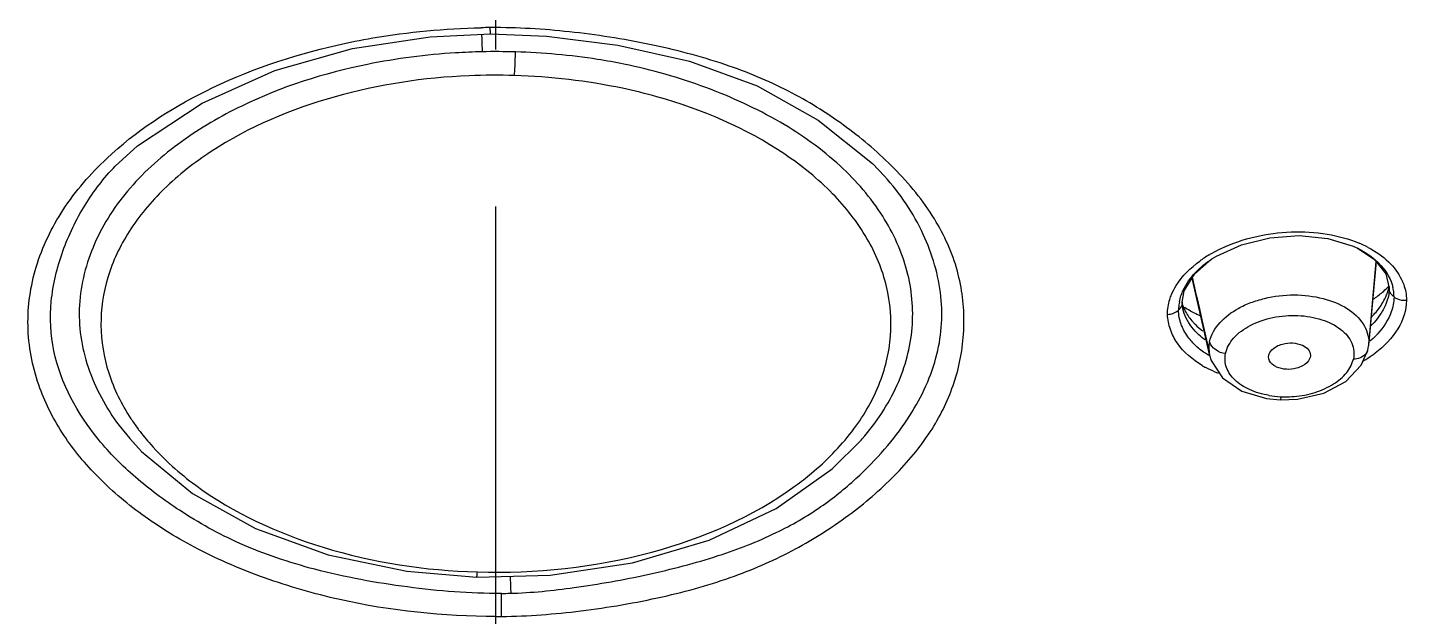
# Model space of a CAD drawing. Extents: x 0 to 1693, y 0 to 1240.
# Drawn here: x 783.73 to 810.1, y 601.91 to 613.18 of the extents above; entities that cross this region are included whole.
import ezdxf

# ---------------------------------------------------------------- set-up
doc = ezdxf.new("R2010")
doc.units = 0
doc.header["$LTSCALE"] = 40
doc.header["$MEASUREMENT"] = 0
doc.linetypes.add('CENTER', pattern=[0.6, 0.375, -0.075, 0.075, -0.075])
doc.layers.add('DEF_LAYER_ASSEM_MEMBER', color=7, linetype='CONTINUOUS')
doc.layers.add('DEF_LAYER_AXIS', color=7, linetype='CONTINUOUS')

msp = doc.modelspace()

# ---------------------------------------------------------------- linework, layer by layer
at = {"layer": 'DEF_LAYER_ASSEM_MEMBER', "color": 7, "linetype": 'Continuous'}
for p, q in [((791.429, 612.998), (792.585, 613.058)), ((809.153, 608.963), (809.156, 608.962)), ((806.381, 608.753), (806.382, 608.753)), ((809.379, 607.105), (809.523, 608.702)), ((805.998, 608.384), (806.158, 607.681)), ((809.706, 608.468), (809.773, 608.193)), ((809.773, 608.193), (809.771, 608.141)), ((809.771, 608.141), (809.771, 608.14)), ((809.773, 608.193), (809.773, 608.193)), ((805.826, 607.797), (805.812, 607.925)), ((805.827, 607.797), (805.826, 607.797)), ((806.158, 607.681), (806.336, 606.9)), ((806.335, 606.911), (806.367, 606.808)), ((807.47, 606.842), (807.465, 606.877)), ((808.264, 606.91), (808.263, 606.895)), ((807.427, 606.082), (807.683, 606.056)), ((785.487, 605.568), (785.687, 605.319)), ((785.687, 605.319), (785.913, 605.071)), ((799.672, 605.287), (799.694, 605.313)), ((785.913, 605.071), (786.884, 604.263))]:
    msp.add_line(p, q, dxfattribs=at)
at = {"layer": 'DEF_LAYER_ASSEM_MEMBER', "color": 9, "linetype": 'Continuous'}
for p, q in [((809.52, 608.706), (809.451, 607.937)), ((806.089, 608.056), (806.01, 608.404)), ((806.104, 607.99), (806.089, 608.056)), ((806.147, 607.799), (806.104, 607.99)), ((806.195, 607.589), (806.147, 607.799)), ((809.451, 607.937), (809.381, 607.16)), ((806.321, 607.035), (806.195, 607.589)), ((806.321, 607.035), (806.335, 606.911))]:
    msp.add_line(p, q, dxfattribs=at)
at = {"layer": 'DEF_LAYER_ASSEM_MEMBER', "color": 7, "linetype": 'Continuous'}
for points in [[(792.585, 613.058), (793.657, 613.013), (795.021, 612.839), (796.388, 612.536), (797.686, 612.065), (798.854, 611.409), (799.891, 610.576), (800.121, 610.336)], [(785.409, 610.527), (785.832, 610.915), (787.071, 611.732), (788.46, 612.355), (789.949, 612.776), (791.429, 612.998)], [(806.382, 608.753), (806.469, 608.807), (806.947, 609.024), (807.488, 609.159), (808.051, 609.2), (808.596, 609.143), (809.085, 608.994), (809.153, 608.963)], [(809.156, 608.962), (809.493, 608.74), (809.706, 608.468)], [(805.812, 607.924), (805.853, 608.144), (806.047, 608.464), (806.381, 608.752)], [(808.943, 606.41), (809.238, 606.721), (809.364, 607.01)], [(809.364, 607.008), (809.377, 607.086), (809.379, 607.105)], [(806.367, 606.808), (806.582, 606.478), (806.953, 606.223), (807.427, 606.082)], [(807.683, 606.056), (808.017, 606.067), (808.52, 606.184), (808.943, 606.41)], [(798.046, 603.976), (799.118, 604.739), (799.672, 605.287)], [(786.884, 604.263), (788.09, 603.593), (789.479, 603.091), (790.988, 602.778), (792.321, 602.665)], [(792.321, 602.665), (793.724, 602.703), (795.302, 602.942), (796.764, 603.371), (798.046, 603.976)]]:
    msp.add_lwpolyline(points, dxfattribs=at)
at = {"layer": 'DEF_LAYER_ASSEM_MEMBER', "color": 9, "linetype": 'Continuous'}
for centre, radius, start, end in [((792.686, 599.483), 13.695, 90.4409, 91.1774), ((792.672, 601.348), 11.83, 89.9121, 90.4413), ((792.689, 599.871), 12.847, 88.3295, 91.1762), ((807.545, 606.788), 2.377, 120.7511, 125.9551), ((808.35, 607.018), 2.204, 62.5303, 67.4519), ((809.056, 608.023), 0.808, 9.6376, 13.1752), ((809.075, 608.026), 0.788, 0.0274, 9.6461), ((806.529, 607.775), 0.786, 177.232, 179.9911), ((806.572, 607.772), 0.829, 168.8089, 177.1714), ((808.766, 607.161), 0.615, 354.8206, 355.8919), ((808.775, 607.16), 0.606, 355.8859, 359.9921), ((808.034, 608.932), 2.465, 300.361, 304.9458), ((808.152, 608.76), 2.257, 304.9803, 306.7739), ((797.835, 607.579), 3.806, 340.8326, 343.4711), ((807.182, 608.385), 1.941, 239.3524, 241.8441), ((807.789, 607.972), 1.857, 260.1875, 266.9139), ((807.795, 608.04), 1.925, 266.8731, 267.4797), ((789.182, 607.983), 4.158, 213.3898, 216.4505), ((789.305, 608.073), 4.311, 216.435, 216.8824), ((792.69, 616.037), 14.123, 269.997, 270.4403)]:
    msp.add_arc(centre, radius, start, end, dxfattribs=at)
at = {"layer": 'DEF_LAYER_ASSEM_MEMBER', "color": 7, "linetype": 'Continuous'}
for centre, radius, start, end in [((808.094, 609.957), 2.405, 304.8026, 307.3552), ((808.23, 609.783), 2.184, 307.2972, 313.5034), ((808.679, 608.491), 1.126, 329.4651, 337.8185), ((808.773, 608.452), 1.025, 337.8594, 342.8577), ((808.347, 609.655), 2.01, 313.5765, 314.5341), ((808.844, 608.429), 0.95, 342.879, 345.9549), ((808.374, 609.628), 1.973, 314.5349, 315.2306), ((808.896, 608.416), 0.896, 345.9601, 348.4462), ((806.675, 608.186), 0.913, 198.9025, 203.2225), ((806.703, 608.198), 0.943, 203.2028, 204.3476), ((806.92, 609.478), 1.967, 237.1095, 237.7188), ((809.22, 607.044), 0.148, 340.8173, 345.8895)]:
    msp.add_arc(centre, radius, start, end, dxfattribs=at)
at = {"layer": 'DEF_LAYER_ASSEM_MEMBER', "color": 9, "linetype": 'Continuous'}
for points, start_tangent, end_tangent in [([(789.651, 612.843), (790.334, 612.979), (792.404, 613.175)], (0.975371, 0.220569), (0.999789, 0.020536)), ([(792.414, 613.051), (792.417, 612.991), (792.425, 612.715)], (0.072825, -0.997345), (0.017127, -0.999853)), ([(792.585, 613.058), (792.584, 613.066), (792.583, 613.075), (792.583, 613.089), (792.582, 613.127), (792.58, 613.178)], (-0.986862, -0.161563), (-0.018591, 0.999827)), ([(795.72, 612.836), (794.189, 613.086), (792.69, 613.178)], (-0.977915, 0.209005), (-0.999999, 0.001552)), ([(785.248, 610.675), (787.126, 611.958), (789.651, 612.843)], (0.727977, 0.685602), (0.975371, 0.220569)), ([(800.302, 610.484), (799.395, 611.269), (798.354, 611.924), (797.152, 612.442), (795.72, 612.836)], (-0.701426, 0.712742), (-0.977915, 0.209005)), ([(793.044, 612.261), (793.05, 612.353), (793.064, 612.712)], (0.071945, 0.997409), (0.024243, 0.999706)), ([(795.138, 612.478), (794.632, 612.57), (793.064, 612.712)], (-0.979565, 0.201129), (-0.999586, 0.028779)), ([(793.044, 612.261), (792.176, 612.257), (789.615, 611.855)], (-0.999478, 0.032297), (-0.962839, -0.270075)), ([(795.768, 611.854), (795.107, 612.016), (793.044, 612.261)], (-0.962872, 0.269957), (-0.999566, 0.029442)), ([(799.694, 605.313), (800.363, 606.344), (800.648, 607.433), (800.55, 608.523), (800.085, 609.569), (799.271, 610.532), (798.123, 611.368), (796.701, 612.032), (795.138, 612.478)], (0.655824, 0.754914), (-0.979565, 0.201129)), ([(789.615, 611.855), (787.243, 610.806), (786.341, 610.088), (785.674, 609.275), (785.268, 608.397), (785.136, 607.485), (785.285, 606.573), (785.71, 605.695)], (-0.962839, -0.270075), (0.550094, -0.835103)), ([(799.495, 605.448), (800.011, 606.34), (800.235, 607.278), (800.159, 608.225), (799.785, 609.145), (799.127, 610), (798.213, 610.755), (795.768, 611.854)], (0.608588, 0.793486), (-0.962872, 0.269957)), ([(783.947, 606.342), (783.741, 607.472), (783.898, 608.598), (784.415, 609.693), (785.248, 610.675)], (-0.328922, 0.944357), (0.727977, 0.685602)), ([(801.485, 606.496), (801.639, 607.509), (801.513, 608.519), (801.075, 609.517), (800.302, 610.484)], (0.284455, 0.958689), (-0.701426, 0.712742)), ([(806.56, 608.953), (807.896, 609.268), (808.587, 609.225), (809.195, 609.054)], (0.904646, 0.426165), (0.923202, -0.384316)), ([(806.329, 608.831), (806.385, 608.863), (806.56, 608.953)], (0.858932, 0.51209), (0.904646, 0.426165)), ([(809.156, 608.962), (809.612, 608.63), (809.842, 608.207)], (0.900453, -0.434953), (0.227849, -0.973697)), ([(809.367, 608.974), (809.759, 608.697), (810.007, 608.36)], (0.886808, -0.462138), (0.433349, -0.901226)), ([(805.61, 608.071), (805.699, 608.243), (806.149, 608.712)], (0.38644, 0.922315), (0.808917, 0.587923)), ([(805.759, 607.933), (805.833, 608.155), (806.381, 608.753)], (0.193155, 0.981168), (0.834747, 0.550634)), ([(810.007, 608.36), (810.048, 608.264), (810.101, 607.961)], (0.433349, -0.901226), (0.003606, -0.999993)), ([(805.53, 607.691), (805.575, 607.978), (805.61, 608.071)], (0.000048, 1), (0.38644, 0.922315)), ([(806.335, 607.166), (806.884, 607.806), (807.123, 607.916), (807.387, 607.997), (807.954, 608.064), (808.507, 607.995), (808.969, 607.802), (809.273, 607.508), (809.381, 607.16)], (0.212597, 0.97714), (0, -1)), ([(809.771, 608.14), (809.761, 608.07), (809.694, 607.857)], (-0.090778, -0.995871), (-0.410249, -0.911974)), ([(809.78, 608.142), (809.773, 608.193)], (-0.268061, 0.963402), (-0.001791, 0.999998)), ([(809.811, 608.08), (809.78, 608.142)], (-0.584548, 0.811359), (-0.268061, 0.963402)), ([(809.863, 608.026), (809.811, 608.08)], (-0.795791, 0.605572), (-0.584548, 0.811359)), ([(805.53, 607.691), (805.591, 607.699), (805.743, 607.775)], (0.998886, 0.047183), (0.728875, 0.684647)), ([(805.786, 607.829), (805.743, 607.775)], (-0.501978, -0.86488), (-0.728875, -0.684647)), ([(805.83, 607.416), (805.792, 607.505), (805.743, 607.775)], (-0.437625, 0.899158), (0.000066, 1)), ([(805.812, 607.924), (805.786, 607.829)], (0.000661, -1), (-0.501978, -0.86488)), ([(805.888, 607.621), (805.827, 607.797)], (-0.430096, 0.902783), (-0.221027, 0.975268)), ([(809.694, 607.857), (809.643, 607.757), (809.42, 607.473)], (-0.410249, -0.911974), (-0.713295, -0.700864)), ([(810.101, 607.961), (809.938, 607.418), (809.503, 606.953)], (-0.017901, -0.99984), (-0.800912, -0.598782)), ([(809.849, 607.879), (809.811, 607.739), (809.554, 607.324)], (-0.185695, -0.982607), (-0.6728, -0.739825)), ([(809.863, 608.026), (809.849, 607.879)], (-0.000065, -1), (-0.185695, -0.982607)), ([(809.863, 608.026), (809.914, 607.996), (810.101, 607.961)], (0.795791, -0.605572), (0.997503, 0.07062)), ([(806.192, 606.715), (805.72, 607.142), (805.586, 607.404), (805.53, 607.691)], (-0.860247, 0.509878), (-0.047957, 0.998849)), ([(806.25, 607.203), (806.133, 607.298), (805.888, 607.621)], (-0.809525, 0.587085), (-0.430096, 0.902783)), ([(806.643, 606.943), (806.796, 607.238), (807.114, 607.479), (807.546, 607.631), (808.027, 607.67), (808.483, 607.59), (808.845, 607.404), (809.057, 607.14), (809.086, 606.838)], (0.191218, 0.981548), (-0.209008, -0.977914)), ([(806.054, 607.11), (805.985, 607.183), (805.83, 607.416)], (-0.7146, 0.699533), (-0.437625, 0.899158)), ([(809.554, 607.324), (809.519, 607.286), (809.403, 607.178)], (-0.6728, -0.739825), (-0.762607, -0.646862)), ([(806.321, 606.907), (806.246, 606.954), (806.054, 607.11)], (-0.85847, 0.512863), (-0.7146, 0.699533)), ([(806.335, 607.166), (806.321, 607.035)], (-0.210659, -0.97756), (0.009068, -0.999959)), ([(807.473, 606.142), (807.1, 606.254), (806.82, 606.438), (806.66, 606.675), (806.643, 606.943)], (-0.985231, 0.171229), (0.217474, 0.976066)), ([(807.955, 606.121), (808.356, 606.2), (808.707, 606.361), (808.959, 606.578), (809.086, 606.838)], (0.996823, 0.079645), (0.224592, 0.974453)), ([(806.508, 606.563), (806.445, 606.589), (806.266, 606.674)], (-0.933997, 0.357282), (-0.881603, 0.471992)), ([(792.69, 601.914), (789.701, 602.237), (788.266, 602.651), (786.992, 603.202), (785.92, 603.863), (785.042, 604.621), (784.39, 605.438), (783.947, 606.342)], (-1, 0.000053), (-0.328922, 0.944357)), ([(792.799, 601.914), (794.314, 602.021), (795.873, 602.29), (797.254, 602.687), (798.416, 603.204), (799.429, 603.848), (800.31, 604.608), (800.995, 605.447), (801.431, 606.329)], (0.99997, 0.007683), (0.328292, 0.944576)), ([(807.683, 606.056), (807.697, 606.071), (807.71, 606.117)], (0.999996, -0.002965), (0.195598, 0.980684)), ([(807.71, 606.117), (807.773, 606.115), (807.955, 606.121)], (0.999117, -0.04202), (0.996823, 0.079645)), ([(785.857, 605.486), (786.087, 605.204), (786.948, 604.423)], (0.600169, -0.799873), (0.804897, -0.593414)), ([(798.413, 604.41), (798.723, 604.653), (799.495, 605.448)], (0.807125, 0.590381), (0.608588, 0.793486)), ([(786.948, 604.423), (789.384, 603.238), (792.335, 602.764)], (0.804897, -0.593414), (0.99959, -0.02865)), ([(792.335, 602.764), (795.67, 603.144), (798.413, 604.41)], (0.999563, -0.029552), (0.807125, 0.590381)), ([(792.321, 602.665), (792.324, 602.671), (792.328, 602.69), (792.331, 602.721), (792.335, 602.764)], (0.996164, -0.0875), (0.077089, 0.997024)), ([(792.96, 602.686), (792.963, 602.635), (792.972, 602.357)], (0.091677, -0.995789), (0.018755, -0.999824)), ([(792.794, 602.355), (792.957, 602.357)], (0.999966, 0.008204), (0.999729, 0.023275)), ([(792.799, 601.914), (792.797, 602.001), (792.794, 602.355)], (-0.020276, 0.999794), (-0.006903, 0.999976))]:
    msp.add_spline(points, degree=3, dxfattribs=dict(at, start_tangent=start_tangent, end_tangent=end_tangent))
at = {"layer": 'DEF_LAYER_ASSEM_MEMBER', "color": 7, "linetype": 'Continuous'}
for points, start_tangent, end_tangent in [([(792.425, 612.715), (791.919, 612.694), (790.234, 612.474)], (-0.999782, -0.020872), (-0.979913, -0.199425)), ([(790.234, 612.474), (787.828, 611.678), (786.675, 610.993), (785.695, 610.108), (785.014, 609.044), (784.725, 607.87), (784.75, 607.271), (784.892, 606.68), (785.483, 605.565)], (-0.979913, -0.199425), (0.595882, -0.803072)), ([(786.636, 603.945), (785.797, 604.576), (785.089, 605.299), (784.237, 606.994), (784.187, 607.939), (784.407, 608.898), (784.833, 609.784), (785.409, 610.527)], (-0.836012, 0.54871), (0.693329, 0.720621)), ([(792.957, 602.357), (794.185, 602.466), (795.59, 602.717), (796.942, 603.077), (798.048, 603.517), (798.903, 604.014), (799.574, 604.551), (800.122, 605.113), (800.561, 605.689), (801.104, 606.858), (801.206, 607.444), (801.197, 608.034), (800.861, 609.221), (800.121, 610.336)], (0.999729, 0.023275), (-0.6677, 0.744431)), ([(805.844, 607.809), (805.879, 607.74), (806.016, 607.548)], (0.412259, -0.911067), (0.664805, -0.747017)), ([(806.149, 607.667), (806.075, 607.701), (805.869, 607.816)], (-0.912714, 0.408599), (-0.84543, 0.534086)), ([(809.436, 607.648), (809.498, 607.713), (809.649, 607.919)], (0.712081, 0.702097), (0.507096, 0.861889)), ([(806.016, 607.548), (806.059, 607.502), (806.207, 607.374)], (0.664805, -0.747017), (0.802142, -0.597134)), ([(806.643, 606.943), (806.447, 607.017), (806.335, 607.166)], (-0.998981, 0.045126), (-0.217218, 0.976123)), ([(807.465, 606.877), (807.505, 606.988), (807.616, 607.08)], (0, 1), (0.879033, 0.476761)), ([(807.616, 607.08), (807.732, 607.125), (808.111, 607.101)], (0.879033, 0.476761), (0.910589, -0.413312)), ([(808.111, 607.101), (808.224, 607.018), (808.264, 606.91)], (0.910589, -0.413312), (0, -1)), ([(809.36, 606.996), (809.321, 606.932), (809.086, 606.838)], (-0.328165, -0.94462), (-0.998981, 0.045126)), ([(807.618, 606.685), (807.563, 606.716), (807.469, 606.842)], (-0.910589, 0.413312), (-0.225074, 0.974342)), ([(808.263, 606.895), (808.25, 606.843), (808.114, 606.707)], (-0.091991, -0.99576), (-0.879033, -0.476761)), ([(808.114, 606.707), (807.997, 606.661), (807.618, 606.685)], (-0.879033, -0.476761), (-0.910589, 0.413312)), ([(792.794, 602.355), (791, 602.477), (789.225, 602.816), (787.794, 603.31), (786.636, 603.945)], (-0.999966, -0.008204), (-0.836012, 0.54871))]:
    msp.add_spline(points, degree=3, dxfattribs=dict(at, start_tangent=start_tangent, end_tangent=end_tangent))
at = {"layer": 'DEF_LAYER_AXIS', "color": 1, "linetype": 'CENTER'}
msp.add_line((792.69, 378.758), (792.69, 661.089), dxfattribs=at)

doc.saveas('drawing.dxf')
